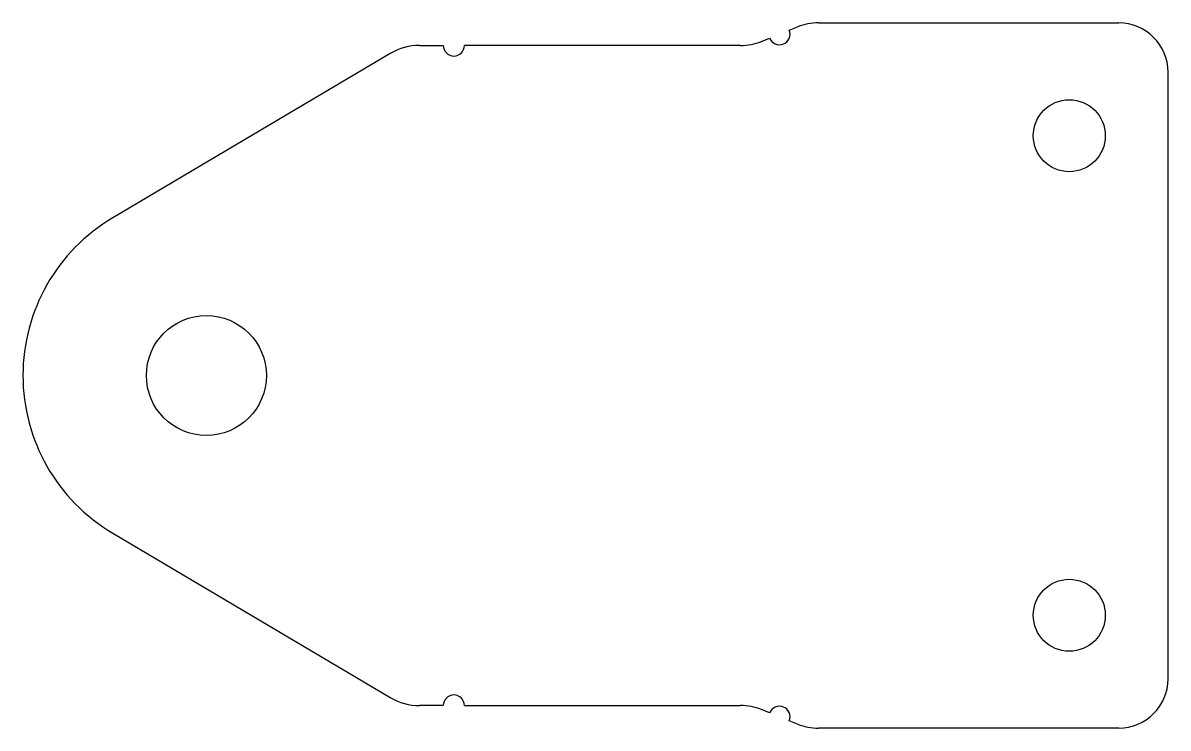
# Model space of a CAD drawing. Header units: millimetres. Extents: x -13 to 68.1, y -25 to 25.
import ezdxf

# ---------------------------------------------------------------- set-up
doc = ezdxf.new("R2010")
doc.units = ezdxf.units.MM

msp = doc.modelspace()

# ---------------------------------------------------------------- linework, layer by layer
at = {"color": 7, "linetype": 'Continuous', "lineweight": 25}
for p, q in [((41.299, 24.479), (41.888, 24.714)), ((43.373, 25), (64.637, 25)), ((39.318, 23.686), (39.907, 23.921)), ((13.057, 22.842), (-6.624, 11.186)), ((15.096, 23.4), (16.784, 23.4)), ((37.833, 23.4), (18.284, 23.4)), ((68.137, -21.5), (68.137, 21.5)), ((-6.624, -11.186), (13.057, -22.842)), ((16.784, -23.4), (15.096, -23.4)), ((18.284, -23.4), (37.833, -23.4)), ((39.907, -23.921), (39.318, -23.686)), ((41.888, -24.714), (41.299, -24.479)), ((64.637, -25), (43.373, -25))]:
    msp.add_line(p, q, dxfattribs=at)
for centre, radius in [((61.137, 17), 2.55), ((0, 0), 4.25), ((61.137, -17), 2.55)]:
    msp.add_circle(centre, radius, dxfattribs=at)
for centre, radius, start, end in [((40.603, 24.2), 0.75, 201.80141, 21.80141), ((43.373, 21), 4, 90, 111.80141), ((64.637, 21.5), 3.5, 0, 90), ((37.833, 27.4), 4, 270, 291.80141), ((15.096, 19.4), 4, 90, 120.63534), ((17.534, 23.4), 0.75, 180, 0), ((0, 0), 13, 120.63534, 239.36466), ((64.637, -21.5), 3.5, 270, 0), ((17.534, -23.4), 0.75, 0, 180), ((15.096, -19.4), 4, 239.36466, 270), ((37.833, -27.4), 4, 68.19859, 90), ((40.603, -24.2), 0.75, 338.19859, 158.19859), ((43.373, -21), 4, 248.19859, 270)]:
    msp.add_arc(centre, radius, start, end, dxfattribs=at)

doc.saveas('drawing.dxf')
